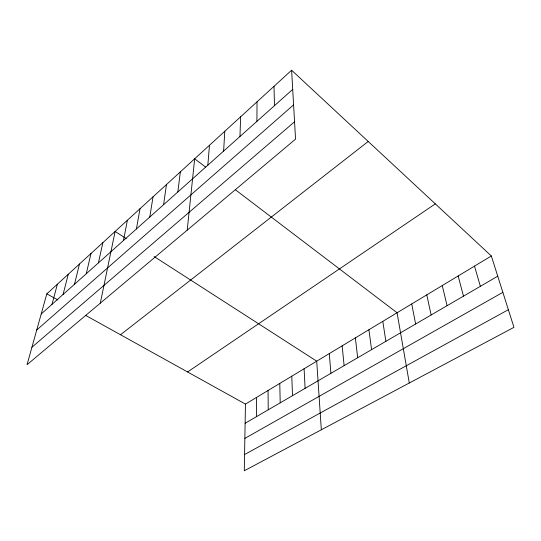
<?xml version="1.0" encoding="UTF-8"?>
<svg xmlns="http://www.w3.org/2000/svg" width="541" height="541" viewBox="0 0 541 541"><rect width="100%" height="100%" fill="white"/><g stroke="black" fill="none" stroke-linecap="round" stroke-linejoin="round"><path stroke-width="0.81" d="M256.529 416.624L256.617 397.371M256.907 121.36L257.029 101.823M491.343 255.981L245.452 404.1L244.295 470.771L513.95 327.339L491.343 255.981L291.613 70.229L46.83 293.837L27.05 364.702L295.548 139.132L291.613 70.229M239.961 136.494L240.63 116.802M223.616 151.095L224.792 131.267M207.832 165.188L209.482 145.258M187.213 230.148L194.672 158.784L205.742 167.203M177.84 191.974L180.342 171.876M163.578 204.708L166.472 184.549M149.783 217.029L153.035 196.823M136.42 228.958L140.004 208.718M123.476 240.515L127.378 220.261M100.295 303.17L115.125 231.453L126.222 238.588M98.408 262.906L102.878 242.639M86.262 273.753L91.003 253.492M74.489 284.268L79.473 264.022M63.06 294.473L68.274 274.246M51.977 304.373L57.4 284.181M41.204 313.99L292.708 89.387M36.727 330.03L293.594 104.886M31.919 347.254L294.561 121.772M120.521 334.751L368.211 141.471M187.571 371.971L435.309 203.869M245.12 423.265L497.747 276.201M244.857 438.406L502.86 292.336M244.573 454.548L508.364 309.709M46.83 293.837L57.901 299.985M85.532 315.322L245.452 404.1M154.124 256.549L316.715 361.172L321.334 429.791M235.376 189.749L397.074 312.766L409.287 383.008M474.511 266.118L480.367 286.317M458.159 275.971L463.481 296.15M442.254 285.553L447.082 305.699M426.781 294.872L431.136 314.977M411.728 303.941L415.637 324.005M382.805 321.361L385.875 341.324M368.901 329.74L371.593 349.642M355.356 337.895L357.675 357.743M342.149 345.848L344.123 365.635M329.273 353.604L330.916 373.324M304.096 368.773L305.104 388.343M291.788 376.191L292.505 395.681M274.01 86.31L274.476 105.671M279.778 383.42L280.211 402.835M268.059 390.48L268.228 409.814"/></g></svg>
